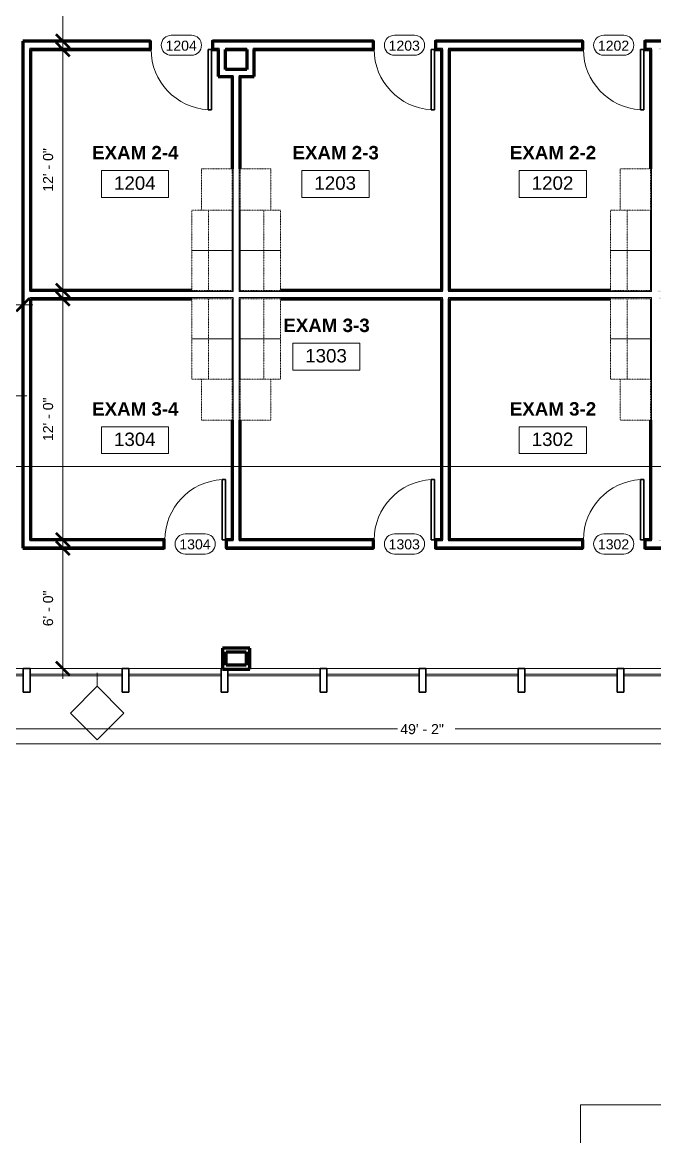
# Model space of a CAD drawing. Header units: inches. Extents: x -1969 to 2015, y -1363 to 1657.
# Drawn here: x -234 to 144, y -559 to 107 of the extents above; entities that cross this region are included whole.
import ezdxf

# ---------------------------------------------------------------- set-up
doc = ezdxf.new("R2010")
doc.units = ezdxf.units.IN
doc.header["$MEASUREMENT"] = 0
doc.linetypes.add('Dash', pattern=[0.25, 0.125, -0.125])
for name, color, linetype, lineweight in [('A-ANNO-DIMS', 211, 'Continuous', 9), ('A-ANNO-DIMS-64', 211, 'Continuous', 9), ('A-AREA-IDEN', 2, 'Continuous', 9), ('A-DOOR', 31, 'Continuous', 18), ('A-DOOR-IDEN', 31, 'Continuous', 9), ('A-FLOR', 192, 'Continuous', 18), ('A-GLAZ-CURT', 52, 'Continuous', 9), ('A-GLAZ-CWMG', 51, 'Continuous', 9), ('A-WALL', 113, 'Continuous', 18), ('A-WALL-IDEN', 211, 'Continuous', 9), ('A-WALL-PATT', 111, 'Continuous', 60), ('G-ANNO-SYMB', 111, 'Continuous', 9), ('I-WALL', 2, 'Continuous', 18), ('Q-CASE', 31, 'Continuous', 9), ('Q-CASE-HDLN', 31, 'Dash', 9)]:
    doc.layers.add(name, color=color, linetype=linetype, lineweight=lineweight)
doc.styles.add('Arial', font='arial.ttf', dxfattribs={"height": 6})
doc.styles.add('Arial_1', font='arial.ttf', dxfattribs={"height": 8})
doc.styles.add('Arial_B', font='arialbd.ttf', dxfattribs={"height": 8})
doc.dimstyles.new('Linear_-_3_32__Arial', dxfattribs={"dimscale": 12, "dimtxt": 6.121556, "dimasz": 0.666667, "dimexe": 0.5, "dimexo": 0.333333, "dimgap": 0.333333, "dimtad": 1, "dimdec": 3, "dimrnd": 0.125, "dimzin": 3, "dimdsep": 46, "dimlunit": 4, "dimtxsty": 'Arial', "dimblk1": 'OBLIQUE', "dimblk2": 'OBLIQUE', "dimsah": 1, "dimcen": 0.09, "dimdle": 0.5, "dimazin": 0, "dimtfac": 1, "dimtdec": 4, "dimtix": 1, "dimtmove": 0, "dimatfit": 3, "dimfxl": 1, "dimtvp": 1, "dimtfill": 1, "dimfrac": 2, "dimtolj": 1, "dimtzin": 0, "dimarcsym": 2})
pattern_1 = [(0, (0, 0), (20.48, 5.12), [0.845, -14.515, 0.845, -14.515, -81.92]), (0, (0, 0), (20.48, 5.12), [-30.72, 0.845, -29.875, 0.845, -14.515, -35.84]), (0, (0, 0), (20.48, 5.12), [-76.8, 0.845, -9.395, 0.845, -24.755]), (120, (7.68, 2.56), (-14.67405, 15.1762), [0.845, -14.515, 0.845, -14.515, -81.92]), (120, (7.68, 2.56), (-14.67405, 15.1762), [-30.72, 0.845, -29.875, 0.845, -14.515, -35.84]), (120, (7.68, 2.56), (-14.67405, 15.1762), [-76.8, 0.845, -9.395, 0.845, -24.755]), (240, (10.24, 12.8), (-5.80595, -20.2962), [0.845, -14.515, 0.845, -14.515, -81.92]), (240, (10.24, 12.8), (-5.80595, -20.2962), [-30.72, 0.845, -29.875, 0.845, -14.515, -35.84]), (240, (10.24, 12.8), (-5.80595, -20.2962), [-76.8, 0.845, -9.395, 0.845, -24.755])]

# ---------------------------------------------------------------- blocks, each defined once
blk = doc.blocks.new('Single-Flush-w-Metal-Frame - 36_ x 84_-223247-GROUND FLOOR')
at = {"layer": 'A-DOOR'}
for p, q in [((-20, 2.94), (-18, 2.94)), ((-20, 2.44), (-20, 2.94)), ((-18.5, 2.44), (-20, 2.44)), ((-18.5, -2.44), (-18.5, 2.44)), ((-18, 2.94), (-18, -2.94)), ((18, -2.94), (18, 2.94)), ((18, 2.94), (20, 2.94)), ((18.5, 2.44), (18.5, -2.44)), ((20, 2.44), (18.5, 2.44)), ((20, 2.94), (20, 2.44)), ((-20, -2.44), (-18.5, -2.44)), ((-20, -2.94), (-20, -2.44)), ((-18, -2.94), (-20, -2.94)), ((20, -2.94), (18, -2.94)), ((18.5, -2.44), (20, -2.44)), ((20, -2.44), (20, -2.94))]:
    blk.add_line(p, q, dxfattribs=at)
at = {"layer": 'A-DOOR', "lineweight": 30}
for p, q in [((16, -2.44), (16, -38.45)), ((18, -2.44), (16, -2.44)), ((18, -2.44), (18, -38.45)), ((18, -38.45), (16, -38.45))]:
    blk.add_line(p, q, dxfattribs=at)
at = {"layer": 'A-DOOR', "lineweight": 9}
blk.add_arc((18, -2.44), 36.07, 180, 266.82115, dxfattribs=at)
blk = doc.blocks.new('Single-Flush-w-Metal-Frame - 36_ x 84_-V1-GROUND FLOOR')
at = {"layer": 'A-DOOR', "lineweight": 30}
for p, q in [((16, 2.44), (16, 38.45)), ((18, 38.45), (16, 38.45)), ((18, 2.44), (18, 38.45)), ((18, 2.44), (16, 2.44))]:
    blk.add_line(p, q, dxfattribs=at)
at = {"layer": 'A-DOOR'}
for p, q in [((-18, 2.94), (-20, 2.94)), ((-20, 2.94), (-20, 2.44)), ((-20, 2.44), (-18.5, 2.44)), ((-18.5, 2.44), (-18.5, -2.44)), ((-18, -2.94), (-18, 2.94)), ((20, 2.94), (18, 2.94)), ((18, 2.94), (18, -2.94)), ((18.5, -2.44), (18.5, 2.44)), ((18.5, 2.44), (20, 2.44)), ((20, 2.44), (20, 2.94)), ((-18.5, -2.44), (-20, -2.44)), ((-20, -2.44), (-20, -2.94)), ((-20, -2.94), (-18, -2.94)), ((18, -2.94), (20, -2.94)), ((20, -2.44), (18.5, -2.44)), ((20, -2.94), (20, -2.44))]:
    blk.add_line(p, q, dxfattribs=at)
at = {"layer": 'A-DOOR', "lineweight": 9}
blk.add_arc((18, 2.44), 36.07, 93.17885, 180, dxfattribs=at)
blk = doc.blocks.new('Casework-Exam_Room-Midmark-MLDSPXXX-Traditional - 72_x24_x78_-605487-GROUND FLOOR')
at = {"layer": 'Q-CASE-HDLN'}
for p, q in [((-12, 12), (36, 12)), ((-12, -12), (-12, 12)), ((-12, 12), (12, 12)), ((-12, -12), (-12, 12)), ((12, 12), (36, 12)), ((12, -12), (12, 12)), ((12, 12), (12, -12)), ((36, 12), (36, 6.25)), ((36, 12), (36, -12)), ((-12, 2), (36, 2)), ((36, 6.25), (60.625, 6.25)), ((36, 2), (36, -12)), ((60.625, 6.25), (60.625, -12)), ((60.625, -12), (-12, -12)), ((12, -12), (-12, -12)), ((36, -12), (12, -12))]:
    blk.add_line(p, q, dxfattribs=at)
blk = doc.blocks.new('Casework-Exam_Room-Midmark-MLDSPXXX-Traditional - 72_x24_x78_-308100-GROUND FLOOR')
at = {"layer": 'Q-CASE-HDLN'}
for p, q in [((60.625, 12), (-12, 12)), ((-12, 12), (-12, -12)), ((12, 12), (-12, 12)), ((-12, 12), (-12, -12)), ((36, 12), (12, 12)), ((12, 12), (12, -12)), ((12, -12), (12, 12)), ((36, -12), (36, 12)), ((36, -2), (36, 12)), ((60.625, -6.25), (60.625, 12)), ((-12, -2), (36, -2)), ((36, -12), (36, -6.25)), ((36, -6.25), (60.625, -6.25)), ((-12, -12), (36, -12)), ((-12, -12), (12, -12)), ((12, -12), (36, -12))]:
    blk.add_line(p, q, dxfattribs=at)
blk = doc.blocks.new('System Panel - Glazed 2-584724-GROUND FLOOR')
at = {"layer": 'A-GLAZ-CURT', "lineweight": 18}
for p, q in [((23.53, -0.75), (-23.53, -0.75)), ((-23.53, -0.75), (-23.53, -1.75)), ((-23.53, -1.75), (23.53, -1.75)), ((23.53, -1.75), (23.53, -0.75))]:
    blk.add_line(p, q, dxfattribs=at)
blk = doc.blocks.new('System Panel - Glazed 2-584725-GROUND FLOOR')
at = {"layer": 'A-GLAZ-CURT', "lineweight": 18}
for p, q in [((27.53, -0.75), (-27.53, -0.75)), ((-27.53, -0.75), (-27.53, -1.75)), ((-27.53, -1.75), (27.53, -1.75)), ((27.53, -1.75), (27.53, -0.75))]:
    blk.add_line(p, q, dxfattribs=at)
blk = doc.blocks.new('Rectangular Mullion - 15_ x 36_ Rectangular-585378-GROUND FLOOR')
at = {"layer": 'A-GLAZ-CWMG'}
for p, q in [((-232.91, -279.34), (-279.96, -279.34)), ((-230.91, -315.34), (-279.96, -315.34))]:
    blk.add_line(p, q, dxfattribs=at)
blk = doc.blocks.new('Rectangular Mullion - 15_ x 36_ Rectangular-584755-GROUND FLOOR')
at = {"layer": 'A-GLAZ-CWMG'}
for p, q in [((-173.85, -279.34), (-228.91, -279.34)), ((-171.85, -315.34), (-230.91, -315.34))]:
    blk.add_line(p, q, dxfattribs=at)
blk = doc.blocks.new('Rectangular Mullion - 15_ x 36_ Rectangular-V3-GROUND FLOOR')
at = {"layer": 'A-GLAZ-CWMG'}
for p, q in [((-55.74, -279.34), (-97.68, -279.34)), ((-53.74, -315.34), (-112.8, -315.34))]:
    blk.add_line(p, q, dxfattribs=at)
blk = doc.blocks.new('Rectangular Mullion - 4_ x 14_ rectangular-584723-GROUND FLOOR')
at = {"layer": 'A-GLAZ-CWMG', "lineweight": 30}
for p, q in [((-2, 11.5), (2, 11.5)), ((-2, -2.5), (-2, 11.5)), ((2, 11.5), (2, -2.5)), ((2, -2.5), (-2, -2.5))]:
    blk.add_line(p, q, dxfattribs=at)
blk = doc.blocks.new('DIMBLOCK2-GROUND FLOOR')
at = {"layer": 'A-ANNO-DIMS-64'}
for p, q in [((-209.35, 89.29), (-209.35, 161.29)), ((-211.01, 155.29), (-203.35, 155.29)), ((-209.35, 155.29), (-211.01, 155.29)), ((-211.01, 95.29), (-203.35, 95.29)), ((-209.35, 95.29), (-211.01, 95.29))]:
    blk.add_line(p, q, dxfattribs=at)
at = {"layer": 'A-ANNO-DIMS-64', "lineweight": 50}
for p, q in [((-209.35, 155.29), (-213.35, 159.29)), ((-209.35, 155.29), (-205.35, 151.29)), ((-209.35, 95.29), (-213.35, 99.29)), ((-209.35, 95.29), (-205.35, 91.29))]:
    blk.add_line(p, q, dxfattribs=at)
at = {"layer": 'A-ANNO-DIMS-64', "color": 0, "insert": (-221.14, 114.6), "char_height": 6, "width": 25.654, "attachment_point": 1, "rotation": 90, "line_spacing_factor": 0.941778, "style": 'Arial', "bg_fill": 3, "box_fill_scale": 1.25, "bg_fill_color": 256, "bg_fill_true_color": 13158600, "bg_fill_transparency": 0}
blk.add_mtext('5\' - 0"', dxfattribs=at)
blk = doc.blocks.new('_Oblique')
at = {"color": 0, "linetype": 'ByBlock', "lineweight": -2}
blk.add_line((-0.5, -0.5), (0.5, 0.5), dxfattribs=at)
blk = doc.blocks.new('DIMBLOCK3-GROUND FLOOR')
at = {"layer": 'A-ANNO-DIMS-64', "lineweight": 50}
for p, q in [((-209.35, 90.41), (-213.35, 94.41)), ((-209.35, 90.41), (-205.35, 86.41)), ((-209.35, -53.59), (-213.35, -49.59)), ((-209.35, -53.59), (-205.35, -57.59))]:
    blk.add_line(p, q, dxfattribs=at)
at = {"layer": 'A-ANNO-DIMS-64'}
for p, q in [((-209.35, -59.59), (-209.35, 96.41)), ((-211.01, 90.41), (-203.35, 90.41)), ((-209.35, 90.41), (-211.01, 90.41)), ((-211.01, -53.59), (-203.35, -53.59)), ((-209.35, -53.59), (-211.01, -53.59))]:
    blk.add_line(p, q, dxfattribs=at)
at = {"layer": 'A-ANNO-DIMS-64', "color": 0, "insert": (-221.14, 5.42), "char_height": 6, "width": 31.1917, "attachment_point": 1, "rotation": 90, "line_spacing_factor": 0.941778, "style": 'Arial', "bg_fill": 3, "box_fill_scale": 1.25, "bg_fill_color": 256, "bg_fill_true_color": 13158600, "bg_fill_transparency": 0}
blk.add_mtext('12\' - 0"', dxfattribs=at)
blk = doc.blocks.new('DIMBLOCK4-GROUND FLOOR')
at = {"layer": 'A-ANNO-DIMS-64'}
for p, q in [((-209.35, -208.46), (-209.35, -52.46)), ((-211.01, -58.46), (-203.35, -58.46)), ((-209.35, -58.46), (-211.01, -58.46)), ((-211.01, -202.46), (-203.35, -202.46)), ((-209.35, -202.46), (-211.01, -202.46))]:
    blk.add_line(p, q, dxfattribs=at)
at = {"layer": 'A-ANNO-DIMS-64', "lineweight": 50}
for p, q in [((-209.35, -58.46), (-213.35, -54.46)), ((-209.35, -58.46), (-205.35, -62.46)), ((-209.35, -202.46), (-213.35, -198.46)), ((-209.35, -202.46), (-205.35, -206.46))]:
    blk.add_line(p, q, dxfattribs=at)
at = {"layer": 'A-ANNO-DIMS-64', "color": 0, "insert": (-221.14, -143.46), "char_height": 6, "width": 31.1917, "attachment_point": 1, "rotation": 90, "line_spacing_factor": 0.941778, "style": 'Arial', "bg_fill": 3, "box_fill_scale": 1.25, "bg_fill_color": 256, "bg_fill_true_color": 13158600, "bg_fill_transparency": 0}
blk.add_mtext('12\' - 0"', dxfattribs=at)
blk = doc.blocks.new('Room Tag - Room Tag-84095-GROUND FLOOR')
at = {"layer": 'A-AREA-IDEN'}
for p, q in [((-0.3125, -0.0625), (-0.3125, -0.3125)), ((-0.3125, -0.0625), (0.3125, -0.0625)), ((0.3125, -0.0625), (0.3125, -0.3125)), ((-0.3125, -0.3125), (0.3125, -0.3125))]:
    blk.add_line(p, q, dxfattribs=at)
blk = doc.blocks.new('DIMBLOCK12-GROUND FLOOR')
at = {"layer": 'A-ANNO-DIMS-64', "lineweight": 50}
for p, q in [((-294.09, -62.09), (-290.09, -58.09)), ((-233.21, -62.09), (-229.21, -58.09)), ((-294.09, -62.09), (-298.09, -66.09)), ((-233.21, -62.09), (-237.21, -66.09))]:
    blk.add_line(p, q, dxfattribs=at)
at = {"layer": 'A-ANNO-DIMS-64'}
for p, q in [((-300.09, -62.09), (-227.21, -62.09)), ((-294.09, -60.43), (-294.09, -68.09)), ((-294.09, -62.09), (-294.09, -60.43)), ((-233.21, -60.43), (-233.21, -68.09)), ((-233.21, -62.09), (-233.21, -60.43))]:
    blk.add_line(p, q, dxfattribs=at)
at = {"layer": 'A-ANNO-DIMS-64', "color": 0, "insert": (-281.31, -50.3), "char_height": 6, "width": 42.38, "attachment_point": 1, "line_spacing_factor": 0.941778, "style": 'Arial', "bg_fill": 3, "box_fill_scale": 1.25, "bg_fill_color": 256, "bg_fill_true_color": 13158600, "bg_fill_transparency": 0}
blk.add_mtext('5\' - 0 7/8"', dxfattribs=at)
blk = doc.blocks.new('DIMBLOCK15-GROUND FLOOR')
at = {"layer": 'A-ANNO-DIMS-64', "lineweight": 50}
for p, q in [((-209.35, -207.34), (-213.35, -203.34)), ((-209.35, -207.34), (-205.35, -211.34)), ((-209.35, -279.34), (-213.35, -275.34)), ((-209.35, -279.34), (-205.35, -283.34))]:
    blk.add_line(p, q, dxfattribs=at)
at = {"layer": 'A-ANNO-DIMS-64'}
for p, q in [((-209.35, -285.34), (-209.35, -201.34)), ((-211.01, -207.34), (-203.35, -207.34)), ((-209.35, -207.34), (-211.01, -207.34)), ((-211.01, -279.34), (-203.35, -279.34)), ((-209.35, -279.34), (-211.01, -279.34))]:
    blk.add_line(p, q, dxfattribs=at)
at = {"layer": 'A-ANNO-DIMS-64', "color": 0, "insert": (-221.14, -254.03), "char_height": 6, "width": 25.654, "attachment_point": 1, "rotation": 90, "line_spacing_factor": 0.941778, "style": 'Arial', "bg_fill": 3, "box_fill_scale": 1.25, "bg_fill_color": 256, "bg_fill_true_color": 13158600, "bg_fill_transparency": 0}
blk.add_mtext('6\' - 0"', dxfattribs=at)
blk = doc.blocks.new('DIMBLOCK26-GROUND FLOOR')
at = {"layer": 'A-ANNO-DIMS-64'}
for p, q in [((-289.96, -291.84), (-289.96, -330.24)), ((-289.96, -324.24), (-289.96, -291.84)), ((300.04, -291.84), (300.04, -330.24)), ((300.04, -324.24), (300.04, -291.84)), ((-289.96, -324.24), (306.04, -324.24))]:
    blk.add_line(p, q, dxfattribs=at)
at = {"layer": 'A-ANNO-DIMS-64', "lineweight": 50}
for p, q in [((-289.96, -324.24), (-293.96, -328.24)), ((-289.96, -324.24), (-285.96, -320.24)), ((300.04, -324.24), (296.04, -328.24)), ((300.04, -324.24), (304.04, -320.24))]:
    blk.add_line(p, q, dxfattribs=at)
at = {"layer": 'A-ANNO-DIMS-64', "color": 0, "insert": (-7.96, -312.45), "char_height": 6, "width": 31.1917, "attachment_point": 1, "line_spacing_factor": 0.941778, "style": 'Arial', "bg_fill": 3, "box_fill_scale": 1.25, "bg_fill_color": 256, "bg_fill_true_color": 13158600, "bg_fill_transparency": 0}
blk.add_mtext('49\' - 2"', dxfattribs=at)
blk = doc.blocks.new('Door Tag - Door Tag-41184-GROUND FLOOR')
at = {"layer": 'A-DOOR-IDEN'}
for p, q in [((-0.09375, 0.09375), (0.09375, 0.09375)), ((-0.09375, -0.09375), (0.09375, -0.09375))]:
    blk.add_line(p, q, dxfattribs=at)
for centre, start, end in [((-0.09375, 0), 90, 270), ((0.09375, 0), 270, 90)]:
    blk.add_arc(centre, 0.09375, start, end, dxfattribs=at)
blk = doc.blocks.new('Wall Tag - 1_2_-62628-GROUND FLOOR')
at = {"layer": 'A-WALL-IDEN'}
for p, q in [((-0.25, 0), (0, 0.25)), ((0, 0.25), (0.25, 0)), ((-0.25, 0), (0, -0.25)), ((0, -0.25), (0.25, 0))]:
    blk.add_line(p, q, dxfattribs=at)

msp = doc.modelspace()

# ---------------------------------------------------------------- hatches: boundary and pattern name
at = {"layer": 'A-WALL-PATT', "lineweight": 9}
h = msp.add_hatch(dxfattribs=at)
h.set_pattern_fill('FP_1', color=256, style=0, pattern_type=2)
h.set_pattern_definition(pattern_1)
h.paths.add_polyline_path([(-232.5874, -206.7108), (-232.5874, 95.2892), (-233.2124, 95.2892), (-233.2124, -206.7108)])
h = msp.add_hatch(dxfattribs=at)
h.set_pattern_fill('FP_1', color=256, style=0, pattern_type=2)
h.set_pattern_definition(pattern_1)
h.paths.add_polyline_path([(137.9126, 94.6642), (217.5376, 94.6642), (217.5376, 95.2892), (137.9126, 95.2892)])
h.paths.add_polyline_path([(263.0153, 94.6642), (282.9126, 94.6642), (282.9126, 95.2892), (254.5376, 95.2784), (254.5376, 94.6642)])
h.paths.add_polyline_path([(319.9126, 94.6642), (366.0376, 94.6642), (366.0376, 95.2892), (319.9126, 95.2892)])
h.paths.add_polyline_path([(100.9126, 94.6642), (100.9126, 95.2892), (13.0376, 95.2892), (13.0376, 94.6642), (23.3528, 94.6642)])
h.paths.add_polyline_path([(-23.9624, 94.6642), (-23.9624, 95.2892), (-120.0874, 95.2892), (-120.0874, 94.6642), (-45.1222, 94.6642)])
h.paths.add_polyline_path([(-232.5874, 94.6642), (-157.0874, 94.6642), (-157.0874, 95.2892), (-232.5874, 95.2892)])
h = msp.add_hatch(dxfattribs=at)
h.set_pattern_fill('FP_1', color=256, style=0, pattern_type=2)
h.set_pattern_definition(pattern_1)
h.paths.add_polyline_path([(-228.9624, -202.4608), (-228.3374, -202.4608), (-228.3374, -57.8358), (-228.9624, -57.8358), (-228.9624, -60.4383)])
h.paths.add_polyline_path([(-228.3374, -53.5858), (-228.3374, 91.0392), (-228.9624, 91.0392), (-228.9624, -53.5858)])
h = msp.add_hatch(dxfattribs=at)
h.set_pattern_fill('FP_1', color=256, style=0, pattern_type=2)
h.set_pattern_definition(pattern_1)
h.paths.add_polyline_path([(275.1626, 90.4142), (275.1626, 91.0392), (262.2876, 91.0392), (262.2876, 90.4142), (263.0153, 90.4142)])
h.paths.add_polyline_path([(319.9126, 90.4142), (361.7876, 90.4142), (361.7876, 91.0392), (319.9126, 91.0392)])
h.paths.add_polyline_path([(279.4126, 90.4142), (282.9126, 90.4142), (282.9126, 91.0392), (278.7876, 91.0392), (278.7876, 90.4142)])
h.paths.add_polyline_path([(217.5376, 90.4142), (217.5376, 91.0392), (146.2876, 91.0392), (146.2876, 90.4142), (160.3028, 90.4142)])
h.paths.add_polyline_path([(17.1626, 90.4142), (17.1626, 91.0392), (13.0376, 91.0392), (13.0376, 90.4142), (16.5376, 90.4142)])
h.paths.add_polyline_path([(258.0376, 90.4142), (258.6626, 90.4142), (258.6626, 91.0392), (254.5376, 91.0392), (254.5376, 90.4142)])
h.paths.add_polyline_path([(21.4126, 90.4142), (100.9126, 90.4142), (100.9126, 91.0392), (21.4126, 91.0392)])
h.paths.add_polyline_path([(-79.3597, 90.4142), (-23.9624, 90.4142), (-23.9624, 91.0392), (-95.8374, 91.0392), (-95.8374, 90.4142), (-95.2124, 90.4142)])
h.paths.add_polyline_path([(-120.0874, 90.4142), (-115.9624, 90.4142), (-115.9624, 91.0392), (-120.0874, 91.0392)])
h.paths.add_polyline_path([(-157.0874, 90.4142), (-157.0874, 91.0392), (-228.3374, 91.0392), (-228.3374, 90.4142), (-182.0722, 90.4142)])
h.paths.add_polyline_path([(142.0376, 90.4142), (142.0376, 91.0392), (137.9126, 91.0392), (137.9126, 90.4142), (141.4126, 90.4142)])
h.paths.add_polyline_path([(-112.3374, 90.4142), (-99.4624, 90.4142), (-99.4624, 91.0392), (-112.3374, 91.0392)])
h = msp.add_hatch(dxfattribs=at)
h.set_pattern_fill('FP_1', color=256, style=0, pattern_type=2)
h.set_pattern_definition(pattern_1)
h.paths.add_polyline_path([(-115.9624, 74.1642), (-115.9624, 90.4142), (-116.5874, 90.4142), (-116.5874, 74.1642)])
h = msp.add_hatch(dxfattribs=at)
h.set_pattern_fill('FP_1', color=256, style=0, pattern_type=2)
h.set_pattern_definition(pattern_1)
h.paths.add_polyline_path([(17.1626, -202.4608), (17.1626, -58.4608), (16.5376, -58.4608), (16.5376, -202.4608)])
h.paths.add_polyline_path([(16.5376, -53.5858), (17.1626, -53.5858), (17.1626, 90.4142), (16.5376, 90.4142), (16.5376, 43.3728)])
h = msp.add_hatch(dxfattribs=at)
h.set_pattern_fill('FP_1', color=256, style=0, pattern_type=2)
h.set_pattern_definition(pattern_1)
h.paths.add_polyline_path([(20.7876, -203.0858), (21.4126, -203.0858), (21.4126, -57.8358), (20.7876, -57.8358), (20.7876, -202.4608)])
h.paths.add_polyline_path([(20.7876, -53.5858), (21.4126, -53.5858), (21.4126, 91.0392), (20.7876, 91.0392), (20.7876, 43.3728)])
h = msp.add_hatch(dxfattribs=at)
h.set_pattern_fill('FP_1', color=256, style=0, pattern_type=2)
h.set_pattern_definition(pattern_1)
h.paths.add_polyline_path([(142.0376, -202.4608), (142.0376, -58.4608), (141.4126, -58.4608), (141.4126, -202.4608)])
h.paths.add_polyline_path([(142.0376, -53.5858), (142.0376, 90.4142), (141.4126, 90.4142), (141.4126, -53.5858)])
h = msp.add_hatch(dxfattribs=at)
h.set_pattern_fill('FP_1', color=256, style=0, pattern_type=2)
h.set_pattern_definition(pattern_1)
h.paths.add_polyline_path([(-112.3374, 74.1642), (-107.7124, 74.1642), (-107.7124, 74.7892), (-115.9624, 74.7892), (-115.9624, 74.1642), (-113.5972, 74.1642)])
h.paths.add_polyline_path([(-103.4624, 74.1642), (-95.8374, 74.1642), (-95.8374, 74.7892), (-103.4624, 74.7892)])
h = msp.add_hatch(dxfattribs=at)
h.set_pattern_fill('FP_1', color=256, style=0, pattern_type=2)
h.set_pattern_definition(pattern_1)
h.paths.add_polyline_path([(-107.7124, -202.4608), (-107.7124, -58.4608), (-108.3374, -58.4608), (-108.3374, -202.4608)])
h.paths.add_polyline_path([(-108.3374, -53.5858), (-107.7124, -53.5858), (-107.7124, 74.1642), (-108.3374, 74.1642), (-108.3374, -47.4619)])
h = msp.add_hatch(dxfattribs=at)
h.set_pattern_fill('FP_1', color=256, style=0, pattern_type=2)
h.set_pattern_definition(pattern_1)
h.paths.add_polyline_path([(-103.4624, -203.0858), (-103.4624, -57.8358), (-104.0874, -57.8358), (-104.0874, -203.0858)])
h.paths.add_polyline_path([(-103.4624, -53.5858), (-103.4624, 74.7892), (-104.0874, 74.7892), (-104.0874, -53.5858)])
h = msp.add_hatch(dxfattribs=at)
h.set_pattern_fill('FP_1', color=256, style=0, pattern_type=2)
h.set_pattern_definition(pattern_1)
h.paths.add_polyline_path([(297.2528, -54.2108), (361.7876, -54.2108), (361.7876, -53.5858), (270.5376, -53.5858), (270.5376, -54.2108), (288.5376, -54.2108)])
h.paths.add_polyline_path([(266.9126, -54.2108), (266.9126, -53.5858), (145.6626, -53.5858), (145.6626, -54.2108), (228.7778, -54.2108)])
h.paths.add_polyline_path([(20.7876, -54.2108), (142.0376, -54.2108), (142.0376, -53.5858), (20.7876, -53.5858)])
h.paths.add_polyline_path([(-107.7124, -54.2108), (-107.7124, -53.5858), (-228.9624, -53.5858), (-228.9624, -54.2108), (-108.3374, -54.2108)])
h.paths.add_polyline_path([(-104.0874, -54.2108), (17.1626, -54.2108), (17.1626, -53.5858), (-104.0874, -53.5858)])
h = msp.add_hatch(dxfattribs=at)
h.set_pattern_fill('FP_1', color=256, style=0, pattern_type=2)
h.set_pattern_definition(pattern_1)
h.paths.add_polyline_path([(337.1626, -58.4608), (361.1626, -58.4608), (361.1626, -57.8358), (276.6001, -57.8358), (276.6001, -58.4608), (313.1626, -58.4608)])
h.paths.add_polyline_path([(260.8501, -58.4608), (260.8501, -57.8358), (146.2876, -57.8358), (146.2876, -58.4608), (260.2251, -58.4608)])
h.paths.add_polyline_path([(126.0653, -58.4608), (142.0376, -58.4608), (142.0376, -57.8358), (21.4126, -57.8358), (21.4126, -58.4608), (123.1626, -58.4608)])
h.paths.add_polyline_path([(272.9751, -58.4608), (272.9751, -57.8358), (264.4751, -57.8358), (264.4751, -58.4608)])
h.paths.add_polyline_path([(16.5376, -58.4608), (17.1626, -58.4608), (17.1626, -57.8358), (-103.4624, -57.8358), (-103.4624, -58.4608), (-45.1222, -58.4608)])
h.paths.add_polyline_path([(-228.3374, -58.4608), (-107.7124, -58.4608), (-107.7124, -57.8358), (-228.3374, -57.8358)])
h = msp.add_hatch(dxfattribs=at)
h.set_pattern_fill('FP_1', color=256, style=0, pattern_type=2)
h.set_pattern_definition(pattern_1)
h.paths.add_polyline_path([(100.9126, -203.0858), (100.9126, -202.4608), (21.4126, -202.4608), (21.4126, -203.0858), (23.3528, -203.0858)])
h.paths.add_polyline_path([(361.1626, -203.0858), (361.1626, -202.4608), (357.6626, -202.4608), (357.6626, -203.0858)])
h.paths.add_polyline_path([(-228.9624, -203.0858), (-148.8374, -203.0858), (-148.8374, -202.4608), (-228.9624, -202.4608)])
h.paths.add_polyline_path([(297.2528, -203.0858), (320.6626, -203.0858), (320.6626, -202.4608), (271.6001, -202.4608), (271.6001, -203.0858)])
h.paths.add_polyline_path([(-103.4624, -203.0858), (-23.9624, -203.0858), (-23.9624, -202.4608), (-103.4624, -202.4608)])
h.paths.add_polyline_path([(-111.8374, -203.0858), (-107.7124, -203.0858), (-107.7124, -202.4608), (-111.8374, -202.4608)])
h.paths.add_polyline_path([(267.3501, -203.0858), (267.3501, -202.4608), (262.7876, -202.4608), (262.7876, -203.0858)])
h.paths.add_polyline_path([(160.3028, -203.0858), (225.7876, -203.0858), (225.7876, -202.4608), (146.2876, -202.4608), (146.2876, -203.0858)])
h.paths.add_polyline_path([(13.0376, -203.0858), (17.1626, -203.0858), (17.1626, -202.4608), (13.0376, -202.4608)])
h.paths.add_polyline_path([(142.0376, -203.0858), (142.0376, -202.4608), (137.9126, -202.4608), (137.9126, -203.0858)])
h = msp.add_hatch(dxfattribs=at)
h.set_pattern_fill('FP_1', color=256, style=0, pattern_type=2)
h.set_pattern_definition(pattern_1)
h.paths.add_polyline_path([(361.1626, -207.3358), (365.4126, -207.3358), (365.4126, -206.7108), (357.6626, -206.7108), (357.6626, -207.3358)])
h.paths.add_polyline_path([(-233.2124, -207.3358), (-148.8374, -207.3358), (-148.8374, -206.7108), (-233.2124, -206.7108)])
h.paths.add_polyline_path([(-111.8374, -207.3358), (-23.9624, -207.3358), (-23.9624, -206.7108), (-111.8374, -206.7108)])
h.paths.add_polyline_path([(13.0376, -207.3358), (100.9126, -207.3358), (100.9126, -206.7108), (13.0376, -206.7108)])
h.paths.add_polyline_path([(137.9126, -207.3358), (225.7876, -207.3358), (225.7876, -206.7108), (137.9126, -206.7108)])
h.paths.add_polyline_path([(320.6626, -207.3358), (320.6626, -206.7108), (262.7876, -206.7108), (262.7876, -207.3358), (297.2528, -207.3358)])
h = msp.add_hatch(dxfattribs=at)
h.set_pattern_fill('FP_1', color=256, style=0, pattern_type=2)
h.set_pattern_definition(pattern_1)
h.paths.add_polyline_path([(-98.3042, -267.7089), (-97.6792, -267.7089), (-97.6792, -267.0839), (-114.1206, -267.0839), (-114.1206, -267.7089), (-113.4956, -267.7089)])

# ---------------------------------------------------------------- linework, layer by layer
at = {"layer": 'A-FLOR'}
for p, q in [((99.5176, -627.9901), (99.5176, -539.8358)), ((99.5176, -539.8358), (593.5376, -539.8358))]:
    msp.add_line(p, q, dxfattribs=at)
at = {"layer": 'A-WALL'}
for p, q in [((-157.0874, 94.6642), (-232.5874, 94.6642)), ((-232.5874, 94.6642), (-232.5874, -206.7108)), ((-23.9624, 94.6642), (-120.0874, 94.6642)), ((100.9126, 94.6642), (13.0376, 94.6642)), ((217.5376, 94.6642), (137.9126, 94.6642)), ((-157.0874, 91.0392), (-228.9624, 91.0392)), ((-228.9624, -54.2108), (-228.9624, 91.0392)), ((-115.9624, 91.0392), (-120.0874, 91.0392)), ((-115.9624, 91.0392), (-115.9624, 74.7892)), ((-99.4624, 91.0392), (-112.3374, 91.0392)), ((-112.3374, 91.0392), (-112.3374, 90.4142)), ((-99.4624, 91.0392), (-99.4624, 90.4142)), ((-23.9624, 91.0392), (-95.8374, 91.0392)), ((-95.8374, 91.0392), (-95.8374, 74.7892)), ((17.1626, 91.0392), (13.0376, 91.0392)), ((17.1626, 91.0392), (17.1626, -54.2108)), ((100.9126, 91.0392), (20.7876, 91.0392)), ((20.7876, -54.2108), (20.7876, 91.0392)), ((21.4126, 91.0392), (21.4126, 90.4142)), ((142.0376, 91.0392), (137.9126, 91.0392)), ((142.0376, 91.0392), (142.0376, -54.2108)), ((-107.7124, 74.7892), (-115.9624, 74.7892)), ((-107.7124, 74.7892), (-107.7124, -54.2108)), ((-104.0874, -54.2108), (-104.0874, 74.7892)), ((-95.8374, 74.7892), (-104.0874, 74.7892)), ((-103.4624, 74.7892), (-103.4624, 74.1642)), ((-228.9624, -53.5858), (-228.3374, -53.5858)), ((-107.7124, -54.2108), (-228.9624, -54.2108)), ((-228.9624, -57.8358), (-228.9624, -203.0858)), ((-107.7124, -57.8358), (-228.9624, -57.8358)), ((-107.7124, -57.8358), (-107.7124, -203.0858)), ((17.1626, -54.2108), (-104.0874, -54.2108)), ((17.1626, -57.8358), (-104.0874, -57.8358)), ((-104.0874, -203.0858), (-104.0874, -57.8358)), ((17.1626, -57.8358), (17.1626, -203.0858)), ((142.0376, -54.2108), (20.7876, -54.2108)), ((142.0376, -57.8358), (20.7876, -57.8358)), ((20.7876, -203.0858), (20.7876, -57.8358)), ((142.0376, -57.8358), (142.0376, -203.0858)), ((-228.9624, -203.0858), (-148.8374, -203.0858)), ((-111.8374, -203.0858), (-107.7124, -203.0858)), ((-104.0874, -203.0858), (-23.9624, -203.0858)), ((-103.4624, -203.0858), (-103.4624, -202.4608)), ((13.0376, -203.0858), (17.1626, -203.0858)), ((20.7876, -203.0858), (100.9126, -203.0858)), ((21.4126, -203.0858), (21.4126, -202.4608)), ((137.9126, -203.0858), (142.0376, -203.0858)), ((-232.5874, -206.7108), (-148.8374, -206.7108)), ((-111.8374, -206.7108), (-23.9624, -206.7108)), ((13.0376, -206.7108), (100.9126, -206.7108)), ((137.9126, -206.7108), (225.7876, -206.7108)), ((-98.3042, -267.7089), (-113.4956, -267.7089)), ((-113.4956, -267.7089), (-113.4956, -278.9628)), ((-98.3042, -278.9628), (-98.3042, -267.7089)), ((-113.4956, -278.9628), (-98.3042, -278.9628))]:
    msp.add_line(p, q, dxfattribs=at)
at = {"layer": 'A-WALL-IDEN'}
msp.add_line((-230.7749, -116.5126), (-238.7749, -116.5126), dxfattribs=at)
at = {"layer": 'I-WALL', "lineweight": 60}
for p, q in [((-157.0874, 95.2892), (-233.2124, 95.2892)), ((-233.2124, 95.2892), (-233.2124, -207.3358)), ((-157.0874, 90.4142), (-157.0874, 95.2892)), ((-23.9624, 95.2892), (-120.0874, 95.2892)), ((-120.0874, 95.2892), (-120.0874, 90.4142)), ((-23.9624, 90.4142), (-23.9624, 95.2892)), ((100.9126, 95.2892), (13.0376, 95.2892)), ((13.0376, 95.2892), (13.0376, 90.4142)), ((100.9126, 90.4142), (100.9126, 95.2892)), ((217.5376, 95.2892), (137.9126, 95.2892)), ((137.9126, 95.2892), (137.9126, 90.4142)), ((-228.3374, 90.4142), (-157.0874, 90.4142)), ((-228.3374, -53.5858), (-228.3374, 90.4142)), ((-120.0874, 90.4142), (-116.5874, 90.4142)), ((-116.5874, 90.4142), (-116.5874, 74.1642)), ((-112.3374, 90.4142), (-99.4624, 90.4142)), ((-112.3374, 78.4142), (-112.3374, 90.4142)), ((-99.4624, 90.4142), (-99.4624, 78.4142)), ((-95.2124, 90.4142), (-23.9624, 90.4142)), ((-95.2124, 74.1642), (-95.2124, 90.4142)), ((13.0376, 90.4142), (16.5376, 90.4142)), ((16.5376, 90.4142), (16.5376, -53.5858)), ((21.4126, 90.4142), (100.9126, 90.4142)), ((21.4126, -53.5858), (21.4126, 90.4142)), ((137.9126, 90.4142), (141.4126, 90.4142)), ((141.4126, 90.4142), (141.4126, 19.0392)), ((-116.5874, 74.1642), (-108.3374, 74.1642)), ((-99.4624, 78.4142), (-112.3374, 78.4142)), ((-108.3374, 74.1642), (-108.3374, 19.0392)), ((-103.4624, 19.0392), (-103.4624, 74.1642)), ((-103.4624, 74.1642), (-95.2124, 74.1642)), ((-132.3374, -53.5858), (-228.3374, -53.5858)), ((-228.3374, -202.4608), (-228.3374, -58.4608)), ((-228.3374, -58.4608), (-132.3374, -58.4608)), ((16.5376, -53.5858), (-79.4624, -53.5858)), ((-79.4624, -58.4608), (16.5376, -58.4608)), ((16.5376, -58.4608), (16.5376, -202.4608)), ((117.4126, -53.5858), (21.4126, -53.5858)), ((21.4126, -58.4608), (117.4126, -58.4608)), ((21.4126, -202.4608), (21.4126, -58.4608)), ((-108.3374, -131.0858), (-108.3374, -202.4608)), ((-103.4624, -202.4608), (-103.4624, -131.0858)), ((141.4126, -131.0858), (141.4126, -202.4608)), ((-148.8374, -202.4608), (-228.3374, -202.4608)), ((-148.8374, -207.3358), (-148.8374, -202.4608)), ((-108.3374, -202.4608), (-111.8374, -202.4608)), ((-111.8374, -202.4608), (-111.8374, -207.3358)), ((-23.9624, -202.4608), (-103.4624, -202.4608)), ((-23.9624, -207.3358), (-23.9624, -202.4608)), ((16.5376, -202.4608), (13.0376, -202.4608)), ((13.0376, -202.4608), (13.0376, -207.3358)), ((100.9126, -202.4608), (21.4126, -202.4608)), ((100.9126, -207.3358), (100.9126, -202.4608)), ((141.4126, -202.4608), (137.9126, -202.4608)), ((137.9126, -202.4608), (137.9126, -207.3358)), ((-233.2124, -207.3358), (-148.8374, -207.3358)), ((-111.8374, -207.3358), (-23.9624, -207.3358)), ((13.0376, -207.3358), (100.9126, -207.3358)), ((137.9126, -207.3358), (225.7876, -207.3358)), ((-97.6792, -267.0839), (-114.1206, -267.0839)), ((-114.1206, -267.0839), (-114.1206, -279.5878)), ((-111.8706, -269.3339), (-99.9292, -269.3339)), ((-111.8706, -277.3378), (-111.8706, -269.3339)), ((-99.9292, -269.3339), (-99.9292, -277.3378)), ((-97.6792, -279.5878), (-97.6792, -267.0839)), ((-99.9292, -277.3378), (-111.8706, -277.3378)), ((-114.1206, -279.5878), (-97.6792, -279.5878))]:
    msp.add_line(p, q, dxfattribs=at)

# ---------------------------------------------------------------- block references
at = {"layer": 'A-AREA-IDEN', "xscale": 63.99999999999997, "yscale": 63.99999999999997, "zscale": 63.99999999999997}
for p in [(-166.1818, 22.0353), (-46.6257, 22.0353), (83.0624, 22.0353), (-52.0894, -81.0836), (-166.1818, -130.9561), (83.0624, -130.9561)]:
    msp.add_blockref('Room Tag - Room Tag-84095-GROUND FLOOR', p, dxfattribs=at)
at = {"layer": 'A-DOOR'}
for name, p in [('Single-Flush-w-Metal-Frame - 36_ x 84_-223247-GROUND FLOOR', (-138.5874, 92.8517)), ('Single-Flush-w-Metal-Frame - 36_ x 84_-223247-GROUND FLOOR', (-5.4624, 92.8517)), ('Single-Flush-w-Metal-Frame - 36_ x 84_-223247-GROUND FLOOR', (119.4126, 92.8517)), ('Single-Flush-w-Metal-Frame - 36_ x 84_-V1-GROUND FLOOR', (-130.3374, -204.8983)), ('Single-Flush-w-Metal-Frame - 36_ x 84_-V1-GROUND FLOOR', (-5.4624, -204.8983)), ('Single-Flush-w-Metal-Frame - 36_ x 84_-V1-GROUND FLOOR', (119.4126, -204.8983))]:
    msp.add_blockref(name, p, dxfattribs=at)
at = {"layer": 'A-DOOR-IDEN', "xscale": 63.99999999999997, "yscale": 63.99999999999997, "zscale": 63.99999999999997}
for p in [(-138.5874, 92.8517), (-5.4624, 92.8517), (119.4126, 92.8517), (-130.3374, -204.8983), (-5.4624, -204.8983), (119.4126, -204.8983)]:
    msp.add_blockref('Door Tag - Door Tag-41184-GROUND FLOOR', p, dxfattribs=at)
at = {"layer": 'A-GLAZ-CURT'}
for name, p in [('System Panel - Glazed 2-584724-GROUND FLOOR', (-256.4349, -281.8358)), ('System Panel - Glazed 2-584725-GROUND FLOOR', (-201.3797, -281.8358)), ('System Panel - Glazed 2-584725-GROUND FLOOR', (-142.3246, -281.8358)), ('System Panel - Glazed 2-584725-GROUND FLOOR', (-83.2695, -281.8358)), ('System Panel - Glazed 2-584725-GROUND FLOOR', (-24.2144, -281.8358)), ('System Panel - Glazed 2-584725-GROUND FLOOR', (34.8407, -281.8358)), ('System Panel - Glazed 2-584725-GROUND FLOOR', (93.8958, -281.8358)), ('System Panel - Glazed 2-584725-GROUND FLOOR', (152.951, -281.8358))]:
    msp.add_blockref(name, p, dxfattribs=at)
at = {"layer": 'A-GLAZ-CWMG'}
for name, p in [('Rectangular Mullion - 15_ x 36_ Rectangular-585378-GROUND FLOOR', (0, 0)), ('Rectangular Mullion - 15_ x 36_ Rectangular-584755-GROUND FLOOR', (0, 0)), ('Rectangular Mullion - 15_ x 36_ Rectangular-584755-GROUND FLOOR', (59.0551, 0)), ('Rectangular Mullion - 15_ x 36_ Rectangular-V3-GROUND FLOOR', (0, 0)), ('Rectangular Mullion - 15_ x 36_ Rectangular-584755-GROUND FLOOR', (177.1654, 0)), ('Rectangular Mullion - 15_ x 36_ Rectangular-584755-GROUND FLOOR', (236.2205, 0)), ('Rectangular Mullion - 15_ x 36_ Rectangular-584755-GROUND FLOOR', (295.2756, 0)), ('Rectangular Mullion - 15_ x 36_ Rectangular-584755-GROUND FLOOR', (354.3307, 0))]:
    msp.add_blockref(name, p, dxfattribs=at)
at = {"layer": 'A-GLAZ-CWMG', "extrusion": (0, 0, -1), "rotation": 180}
for p in [(230.9073, -281.8358), (171.8522, -281.8358), (112.7971, -281.8358), (53.7419, -281.8358), (-5.3132, -281.8358), (-64.3683, -281.8358), (-123.4234, -281.8358)]:
    msp.add_blockref('Rectangular Mullion - 4_ x 14_ rectangular-584723-GROUND FLOOR', p, dxfattribs=at)
at = {"layer": 'Q-CASE'}
for name, p, rotation in [('Casework-Exam_Room-Midmark-MLDSPXXX-Traditional - 72_x24_x78_-605487-GROUND FLOOR', (-120.3374, -41.5858), 89.99999999999953), ('Casework-Exam_Room-Midmark-MLDSPXXX-Traditional - 72_x24_x78_-308100-GROUND FLOOR', (-91.4624, -41.5858), 89.99999999999955), ('Casework-Exam_Room-Midmark-MLDSPXXX-Traditional - 72_x24_x78_-605487-GROUND FLOOR', (129.4126, -41.5858), 89.99999999999953), ('Casework-Exam_Room-Midmark-MLDSPXXX-Traditional - 72_x24_x78_-308100-GROUND FLOOR', (-120.3374, -70.4608), 270.0000000000001), ('Casework-Exam_Room-Midmark-MLDSPXXX-Traditional - 72_x24_x78_-605487-GROUND FLOOR', (-91.4624, -70.4608), 270.0000000000001), ('Casework-Exam_Room-Midmark-MLDSPXXX-Traditional - 72_x24_x78_-308100-GROUND FLOOR', (129.4126, -70.4608), 270.0000000000001)]:
    msp.add_blockref(name, p, dxfattribs=dict(at, rotation=rotation))

# ---------------------------------------------------------------- texts
at = {"layer": 'A-AREA-IDEN', "char_height": 8, "width": 62.014, "attachment_point": 1, "style": 'Arial_B'}
for s, insert in [('EXAM 2-4', (-191.8503, 32.7516)), ('EXAM 2-3', (-72.2941, 32.7516)), ('EXAM 2-2', (57.394, 32.7516)), ('EXAM 3-3', (-77.7579, -70.3672)), ('EXAM 3-4', (-191.8503, -120.2398)), ('EXAM 3-2', (57.394, -120.2398))]:
    msp.add_mtext(s, dxfattribs=dict(at, insert=insert))
at = {"layer": 'A-AREA-IDEN', "lineweight": 20, "char_height": 8, "width": 29.896, "attachment_point": 1, "style": 'Arial_1'}
for s, insert in [('1204', (-178.7874, 14.5846)), ('1203', (-59.2313, 14.5846)), ('1202', (70.4568, 14.5846)), ('1303', (-64.695, -88.5343)), ('1304', (-178.7874, -138.4068)), ('1302', (70.4568, -138.4068))]:
    msp.add_mtext(s, dxfattribs=dict(at, insert=insert))
at = {"layer": 'A-DOOR-IDEN', "char_height": 6, "width": 22.624, "attachment_point": 1, "style": 'Arial'}
for s, insert in [('1204', (-148.0386, 95.6143)), ('1203', (-14.9136, 95.6143)), ('1202', (109.9614, 95.6143)), ('1304', (-139.7886, -202.1357)), ('1303', (-14.9136, -202.1357)), ('1302', (109.9614, -202.1357))]:
    msp.add_mtext(s, dxfattribs=dict(at, insert=insert))

# ---------------------------------------------------------------- next in the draw order: dimensions: what is measured, and where the dimension line sits
at = {"layer": 'A-ANNO-DIMS'}
dim = msp.add_linear_dim(base=(-209.352, 155.2892), p1=(-215.0089, 95.2892), p2=(-215.0089, 155.2892), angle=90, dimstyle='Linear_-_3_32__Arial', override={"dimpost": '<>', "dimfxl": 60}, dxfattribs=at)
dim.commit()
dim.dimension.update_dxf_attribs({"geometry": 'DIMBLOCK2-GROUND FLOOR', "text_midpoint": (-216.4155, 125.2892)})
dim = msp.add_linear_dim(base=(-233.2124, -62.0879), p1=(-294.0874, -56.4311), p2=(-233.2124, -56.4311), dimstyle='Linear_-_3_32__Arial', override={"dimpost": '<>', "dimfxl": 60.875}, dxfattribs=at)
dim.commit()
dim.dimension.update_dxf_attribs({"geometry": 'DIMBLOCK12-GROUND FLOOR', "text_midpoint": (-263.6499, -54.9856)})

# ---------------------------------------------------------------- next in the draw order: dimensions: what is measured, and where the dimension line sits
dim = msp.add_linear_dim(base=(-209.352, 90.4142), p1=(-215.0089, -53.5858), p2=(-215.0089, 90.4142), angle=90, dimstyle='Linear_-_3_32__Arial', override={"dimpost": '<>', "dimfxl": 144}, dxfattribs=at)
dim.commit()
dim.dimension.update_dxf_attribs({"geometry": 'DIMBLOCK3-GROUND FLOOR', "text_midpoint": (-216.4155, 18.4142)})

# ---------------------------------------------------------------- next in the draw order: dimensions: what is measured, and where the dimension line sits
dim = msp.add_linear_dim(base=(-209.352, -58.4608), p1=(-215.0089, -202.4608), p2=(-215.0089, -58.4608), angle=90, dimstyle='Linear_-_3_32__Arial', override={"dimpost": '<>', "dimfxl": 144}, dxfattribs=at)
dim.commit()
dim.dimension.update_dxf_attribs({"geometry": 'DIMBLOCK4-GROUND FLOOR', "text_midpoint": (-216.4155, -130.4608)})

# ---------------------------------------------------------------- next in the draw order: linework, layer by layer
at = {"layer": 'G-ANNO-SYMB'}
msp.add_line((-923.3546, -158.7257), (964.4889, -158.7257), dxfattribs=at)

# ---------------------------------------------------------------- next in the draw order: dimensions: what is measured, and where the dimension line sits
at = {"layer": 'A-ANNO-DIMS'}
dim = msp.add_linear_dim(base=(-209.352, -207.3358), p1=(-215.0089, -279.3358), p2=(-215.0089, -207.3358), angle=90, dimstyle='Linear_-_3_32__Arial', override={"dimpost": '<>', "dimfxl": 72}, dxfattribs=at)
dim.commit()
dim.dimension.update_dxf_attribs({"geometry": 'DIMBLOCK15-GROUND FLOOR', "text_midpoint": (-216.4155, -243.3358)})

# ---------------------------------------------------------------- next in the draw order: dimensions: what is measured, and where the dimension line sits
dim = msp.add_linear_dim(base=(300.0376, -324.2371), p1=(-289.9624, -287.8358), p2=(300.0376, -287.8358), dimstyle='Linear_-_3_32__Arial', override={"dimpost": '<>', "dimfxl": 590}, dxfattribs=at)
dim.commit()
dim.dimension.update_dxf_attribs({"geometry": 'DIMBLOCK26-GROUND FLOOR', "text_midpoint": (5.0376, -317.1737)})

# ---------------------------------------------------------------- next in the draw order: linework, layer by layer
at = {"layer": 'A-WALL-IDEN'}
msp.add_line((-188.8242, -281.8358), (-188.8242, -289.8358), dxfattribs=at)

# ---------------------------------------------------------------- next in the draw order: block references
at = {"layer": 'A-WALL-IDEN', "xscale": 63.99999999999997, "yscale": 63.99999999999997, "zscale": 63.99999999999997}
msp.add_blockref('Wall Tag - 1_2_-62628-GROUND FLOOR', (-188.8242, -305.8358), dxfattribs=at)

doc.saveas('drawing.dxf')
